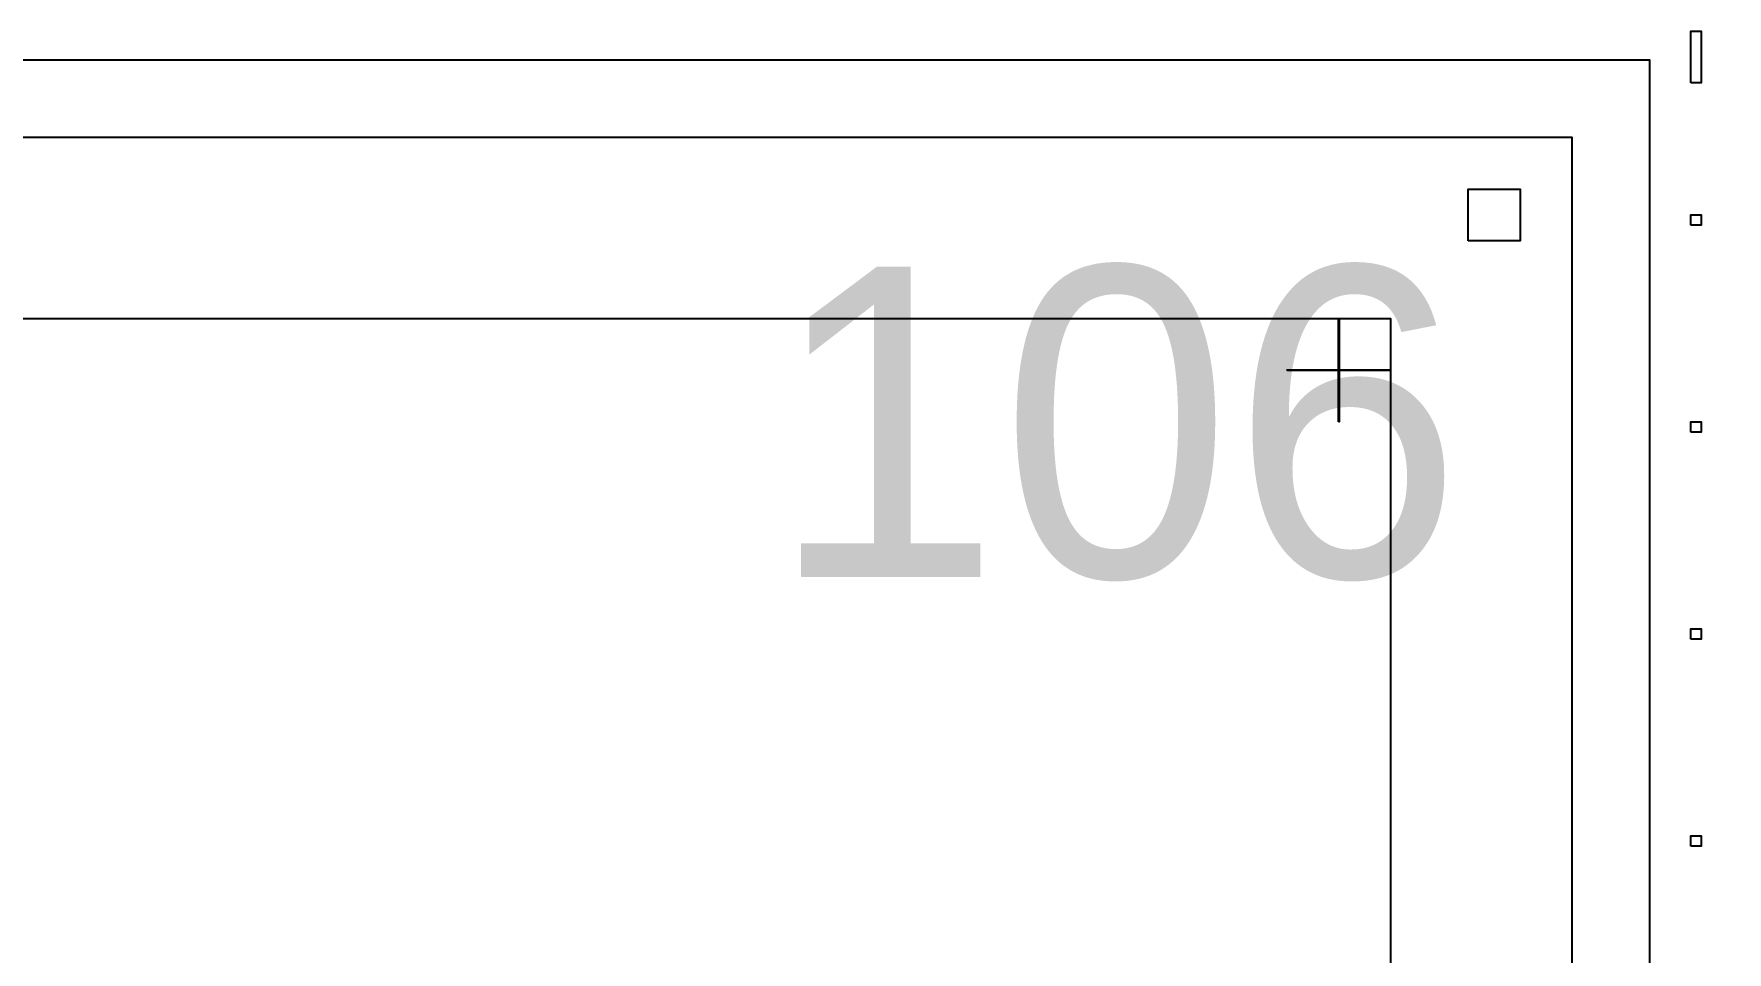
# Model space of a CAD drawing. Extents: x -50000 to 50000, y -50000 to 50000.
# Drawn here: x 32779 to 36050, y -23425 to -21650 of the extents above; entities that cross this region are included whole.
import ezdxf

# ---------------------------------------------------------------- set-up
doc = ezdxf.new("R2010")
doc.units = 0
for name, color, linetype in [('FRAME', 14, 'CONTINUOUS'), ('MARKERS', 8, 'CONTINUOUS'), ('SECONDLAYER', 7, 'CONTINUOUS'), ('XOR', 5, 'CONTINUOUS'), ('XOR3', 15, 'CONTINUOUS')]:
    doc.layers.add(name, color=color, linetype=linetype)

# ---------------------------------------------------------------- blocks, each defined once
blk = doc.blocks.new('DICINGBORDER')
at = {"layer": 'XOR'}
for points in [[(7180, 7055), (7180, 7155), (7200, 7155), (7200, 7055)], [(7180, 6780), (7180, 6800), (7200, 6800), (7200, 6780)], [(7180, 6380), (7180, 6400), (7200, 6400), (7200, 6380)], [(7180, 5980), (7180, 6000), (7200, 6000), (7200, 5980)], [(7180, 5580), (7180, 5600), (7200, 5600), (7200, 5580)]]:
    blk.add_lwpolyline(points, close=True, dxfattribs=at)
blk = doc.blocks.new('CHIP_QSEARCH')
at = {"layer": 'FRAME'}
for points in [[(0, 0), (0, 7000), (7000, 7000), (7000, 0)], [(500, 500), (500, 6500), (6500, 6500), (6500, 500)]]:
    blk.add_lwpolyline(points, close=True, dxfattribs=at)
at = {"layer": 'MARKERS'}
for points in [[(6399.5, 6400.5), (6399.5, 6500), (6400.5, 6500), (6400.5, 6400.5)], [(6300, 6399.5), (6300, 6400.5), (6500, 6400.5), (6500, 6399.5)], [(6399.5, 6300), (6399.5, 6399.5), (6400.5, 6399.5), (6400.5, 6300)]]:
    blk.add_lwpolyline(points, close=True, dxfattribs=at)
at = {"layer": 'SECONDLAYER'}
blk.add_lwpolyline([(6650, 6650), (6650, 6750), (6750, 6750), (6750, 6650)], close=True, dxfattribs=at)
at = {"layer": 'XOR3'}
blk.add_lwpolyline([(150, 150), (150, 6850), (6850, 6850), (6850, 150)], close=True, dxfattribs=at)

msp = doc.modelspace()

# ---------------------------------------------------------------- linework, layer by layer
at = {"layer": 'FRAME'}
for radius in [50000, 49000]:
    msp.add_circle((0, 0), radius, dxfattribs=at)

# ---------------------------------------------------------------- block references
for name, p in [('DICINGBORDER', (28800, -28800)), ('CHIP_QSEARCH', (28900, -28700))]:
    msp.add_blockref(name, p)

# ---------------------------------------------------------------- texts
at = {"layer": 'MARKERS'}
msp.add_text('106', height=600, dxfattribs=at).set_placement((34200, -22700))

doc.saveas('drawing.dxf')
